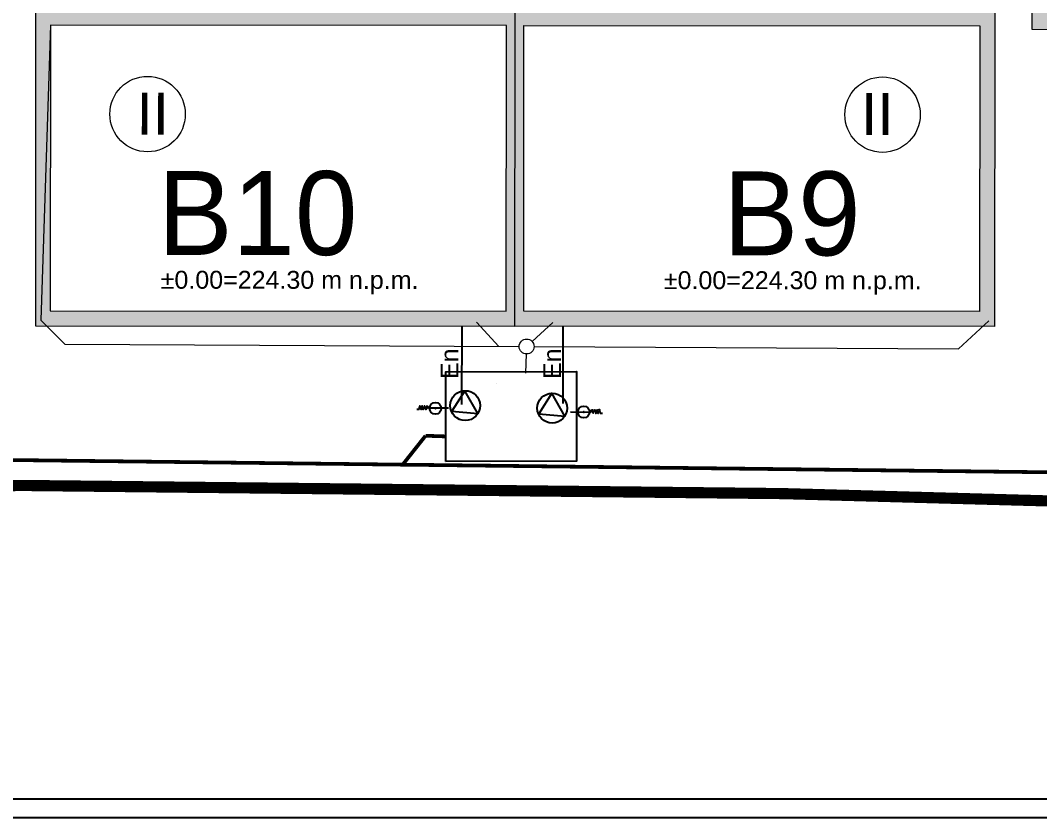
# Model space of a CAD drawing. Header units: millimetres. Extents: x 1780 to 154263, y -7240 to 17216.
# Drawn here: x 21797 to 24529, y 1087 to 3225 of the extents above; entities that cross this region are included whole.
import ezdxf

# ---------------------------------------------------------------- set-up
doc = ezdxf.new("R2010")
doc.units = ezdxf.units.MM
doc.linetypes.add('ACAD_ISO03W100', pattern=[30, 12, -18])
for name, color, linetype, lineweight in [('0 zlewnie cząstkowe', 8, 'Continuous', 50), ('2d_SX_PZT_instalacje - kanalizacja deszczowa', 8, 'CWK_KANALIZACJA_DESZCZOWA', 15), ('2d_SX_PZT_opis', 8, 'Continuous', 9), ('2d_SX_PZT_oznaczenie zmian rysunek', 8, 'Continuous', 0), ('2d_SX_PZT_sieci i przyłącza - kanalizacja deszczowa', 8, 'Continuous', 25), ('2d_SX_PZT_teren inwestcyji', 8, 'Continuous', 5), ('2d_SX_PZT_wymiary', 50, 'Continuous', 5), ('IE PP', 1, 'Continuous', 25)]:
    doc.layers.add(name, color=color, linetype=linetype, lineweight=lineweight)
doc.layers.add('2d_SX_PZT_instalacje - elektryka', color=7, linetype='Continuous', lineweight=18, true_color=0xf51800)
doc.layers.add('60 instalacje elektryka', color=10, linetype='Continuous')
doc.layers.get('2d_SX_PZT_wymiary').off()
doc.styles.get("Standard").update_dxf_attribs({"font": 'ARIAL.TTF'})
doc.styles.add('superhelix light', font='')
doc.styles.get('superhelix light').set_extended_font_data('Bahnschrift Light')
doc.linetypes.add('CWK_KANALIZACJA_DESZCZOWA', pattern='A,0.5,-0.125,["Kd",Standard,S=0.1,R=0,X=-0.05,Y=-0.05],-0.125', length=0.75)
doc.linetypes.add('CWK_PRAD', pattern='A,0.5,-0.125,["En",Standard,S=0.1,R=0,X=-0.05,Y=-0.05],-0.125', length=0.75)

# ---------------------------------------------------------------- blocks, each defined once
blk = doc.blocks.new('NAZWY I RZĘDNE')
at = {"layer": '2d_SX_PZT_opis', "char_height": 225, "width": 507.522, "attachment_point": 3, "rotation": 344.9521, "style": 'superhelix light'}
for s, insert in [('B10', (31380.1, 17615.3)), ('B9', (32682.6, 17265.1))]:
    blk.add_mtext(s, dxfattribs=dict(at, insert=insert))
at = {"layer": '2d_SX_PZT_opis', "char_height": 48, "width": 1025.543, "attachment_point": 1, "rotation": 344.9521}
for insert in [(30801.6, 17493.7), (32104, 17143.5)]:
    blk.add_mtext('%%P0.00=224.30 m n.p.m.', dxfattribs=dict(at, insert=insert))
blk = doc.blocks.new('pzt wymiary podstawowe')
at = {"layer": '2d_SX_PZT_wymiary', "rotation": 15.04791395420216}
blk.add_blockref('NAZWY I RZĘDNE', (-39723.1, -71705.8), dxfattribs=at)
blk = doc.blocks.new('PDKLD PZT')
h = blk.add_hatch(color=256)
h.dxf.hatch_style = 1
h.paths.add_polyline_path([(38951.5, -22415), (38951, -22983), (38950.7, -23385), (38429.7, -23384.6), (38430.1, -22935.6), (37686.1, -22935.1), (37687.1, -21618.1), (38407.1, -21618.6), (38406.5, -22414.6)], flags=16)
h.paths.add_polyline_path([(38957.7, -23425), (38389.7, -23424.6), (38390.1, -22975.6), (37646.1, -22975), (37647.1, -21578), (38447.1, -21578.6), (38446.5, -22374.6), (38975, -22375), (38974.6, -22943), (38974.2, -23425), (38957.7, -23425)])
h = blk.add_hatch(color=256)
h.dxf.hatch_style = 1
h.paths.add_polyline_path([(36237.1, -22964), (35015.1, -22963.1), (35014.5, -23729.1), (36236.5, -23730)], flags=16)
h.paths.add_polyline_path([(36260.6, -22924), (34975.1, -22923.1), (34974.5, -23769.1), (36260, -23770)])
h = blk.add_hatch(color=256)
h.dxf.hatch_style = 1
h.paths.add_polyline_path([(36284.1, -22964), (37506.1, -22965), (37505.5, -23731), (36283.5, -23730)], flags=16)
h.paths.add_polyline_path([(36260.6, -22924), (37546.1, -22925), (37545.5, -23771), (36260, -23770)])
for points in [[(38957.7, -23425), (38389.7, -23424.6), (38390.1, -22975.6), (37646.1, -22975), (37647.1, -21578), (38447.1, -21578.6), (38446.5, -22374.6), (38975, -22375), (38974.6, -22943), (38974.6, -22943), (38974.2, -23425), (38957.7, -23425)], [(36260.6, -22924), (34975.1, -22923.1), (34974.5, -23769.1), (36260, -23770)], [(36260.6, -22924), (37546.1, -22925), (37545.5, -23771), (36260, -23770)], [(36237.1, -22964), (35015.1, -22963.1), (35014.5, -23729.1), (36236.5, -23730)], [(36284.1, -22964), (37506.1, -22965), (37505.5, -23731), (36283.5, -23730)]]:
    blk.add_lwpolyline(points, close=True)
at = {"layer": '0 zlewnie cząstkowe', "linetype": 'ByBlock', "lineweight": 25}
for p, q in [((36211.7, -23924.4), (36211.7, -23924.4)), ((36003.3, -23993.8), (35997, -23993.5)), ((36082.2, -23990.6), (36028.4, -23990.6)), ((36409.3, -24000.3), (36463.1, -24000.5)), ((36488.1, -24003.8), (36494.4, -24003.5))]:
    blk.add_line(p, q, dxfattribs=at)
for points in [[(36075, -24132.7), (36074.9, -23892.7), (36424.9, -23891.9), (36425, -24131.9), (36075, -24132.7)], [(36090.5, -23998.4), (36160.5, -24004.7), (36125.9, -23943.4), (36090.5, -23998.4)], [(36323.7, -24005.1), (36393.7, -24011.4), (36359.1, -23950.1), (36323.7, -24005.1)]]:
    blk.add_lwpolyline(points, dxfattribs=at)
for centre, radius in [((36126.8, -23983.3), 40), ((36360, -23990), 40), ((36047, -23990.6), 15.6), ((36444.5, -24000.4), 15.6), ((36047, -23990.6), 0.947), ((36444.5, -24000.4), 0.947)]:
    blk.add_circle(centre, radius, dxfattribs=at)
for points in [[(36028.6, -23991.2), (36023.9, -23984.4), (36021.6, -23993.3), (36017.7, -23984.3), (36014.1, -23994.1), (36011.1, -23984.3), (36008.7, -23994.1), (36005.5, -23984), (36003.3, -23993.8)], [(36462.8, -24001.1), (36467.6, -23994.3), (36469.8, -24003.2), (36473.8, -23994.2), (36477.3, -24004.1), (36480.3, -23994.3), (36482.8, -24004.1), (36486, -23994), (36488.1, -24003.8)]]:
    blk.add_spline(points, degree=3, dxfattribs=at)
at = {"layer": '2d_SX_PZT_instalacje - kanalizacja deszczowa', "ltscale": 500}
for points in [[(35053.7, -23818.8), (34989.5, -23754.1)], [(36156.9, -23759.4), (36217, -23824.8)], [(36361.7, -23760.2), (36306.1, -23811.4)], [(37530.5, -23756), (37448.9, -23831.1)], [(35053.7, -23818.8), (36271.4, -23825)], [(36289.1, -23896.4), (36291.3, -23844.9)], [(36311.4, -23825.2), (37448.9, -23831.1)]]:
    blk.add_lwpolyline(points, dxfattribs=at)
blk.add_circle((36291.4, -23824.9), 20, dxfattribs=at)
at = {"layer": '2d_SX_PZT_opis'}
for centre in [(35275.4, -23201.8), (37245.4, -23203.3)]:
    blk.add_circle(centre, 101.1, dxfattribs=at)
at = {"layer": '2d_SX_PZT_sieci i przyłącza - kanalizacja deszczowa', "linetype": 'ByBlock', "const_width": 10}
for points in [[(35959.5, -24141.2), (36020.5, -24064.1)], [(36020.5, -24064.1), (36074, -24065.9)], [(34238.2, -24121.3), (38212.8, -24168.2)]]:
    blk.add_lwpolyline(points, dxfattribs=at)
at = {"layer": '2d_SX_PZT_teren inwestcyji', "linetype": 'Continuous', "ltscale": 0.1, "const_width": 15}
blk.add_lwpolyline([(28533.9, -24463.7), (30610.8, -24379.1), (33031.9, -24261.2), (34931.1, -24197.3), (36977.5, -24219.2), (40770.9, -24323.6), (41032.2, -24298.1), (41370.3, -24265.4), (41571.9, -24268.3), (43580.7, -24300.3), (45848, -24315.8), (46416.6, -24316.6), (48265.8, -24321), (52120.5, -24406.9)], dxfattribs=at)
at = {"layer": '2d_SX_PZT_teren inwestcyji', "linetype": 'ACAD_ISO03W100', "ltscale": 5, "const_width": 30}
blk.add_lwpolyline([(28533.9, -24463.7), (30610.8, -24379.1), (33031.9, -24261.2), (34931.1, -24197.3), (36977.5, -24219.2), (40770.9, -24323.6), (41034.7, -24297.8), (41017.7, -20730), (39580.5, -20747.9), (36932.5, -20768.2), (34784.1, -20802.6), (32638.5, -20785.5), (30155.8, -20785.3), (28342.4, -20789.4)], dxfattribs=at)
at = {"layer": '2d_SX_PZT_wymiary'}
for name, p, rotation in [('pzt wymiary podstawowe', (49864.8, 23182.4), 359.9576482055129), ('NAZWY I RZĘDNE', (10088.6, -48494), 15.00556215971501)]:
    blk.add_blockref(name, p, dxfattribs=dict(at, rotation=rotation))
at = {"layer": '2d_SX_PZT_opis', "char_height": 112.5, "width": 507.522}
for insert, attachment_point, rotation in [((35245.6, -23144.1), 1, 359.9134), ((37275.2, -23145.6), 3, 0.0014)]:
    blk.add_mtext('II', dxfattribs=dict(at, insert=insert, attachment_point=attachment_point, rotation=rotation))

msp = doc.modelspace()

# ---------------------------------------------------------------- linework, layer by layer
at = {"layer": '2d_SX_PZT_instalacje - elektryka', "color": 7, "linetype": 'CWK_PRAD', "lineweight": 25, "ltscale": 400, "flags": 128}
for points in [[(22981.1, 2195.3), (22981.3, 2405.2)], [(23252.3, 2197.1), (23252.5, 2405.1)]]:
    msp.add_lwpolyline(points, dxfattribs=at)
at = {"layer": '2d_SX_PZT_oznaczenie zmian rysunek', "color": 7}
msp.add_line((21878.1, 3212.1), (21852.5, 2421.1), dxfattribs=at)
at = {"layer": '60 instalacje elektryka'}
for points in [[(53121.2, 5617.3), (1780.2, 5617.3), (1780.2, 1087.5), (53121.2, 1087.5)], [(2058.6, 1137.5), (53058.1, 1137.5), (53058.1, 5552.3), (2058.6, 5552.3)]]:
    msp.add_lwpolyline(points, close=True, dxfattribs=at)

# ---------------------------------------------------------------- block references
at = {"layer": '2d_SX_PZT_teren inwestcyji'}
msp.add_blockref('PDKLD PZT', (-13137, 26175.2), dxfattribs=at)

# ---------------------------------------------------------------- texts
at = {"layer": 'IE PP', "color": 7, "char_height": 48, "width": 89.452, "attachment_point": 1, "rotation": 89.9764}
for insert in [(22923.7, 2263.1), (23198.8, 2263.1)]:
    msp.add_mtext('En', dxfattribs=dict(at, insert=insert))

doc.saveas('drawing.dxf')
